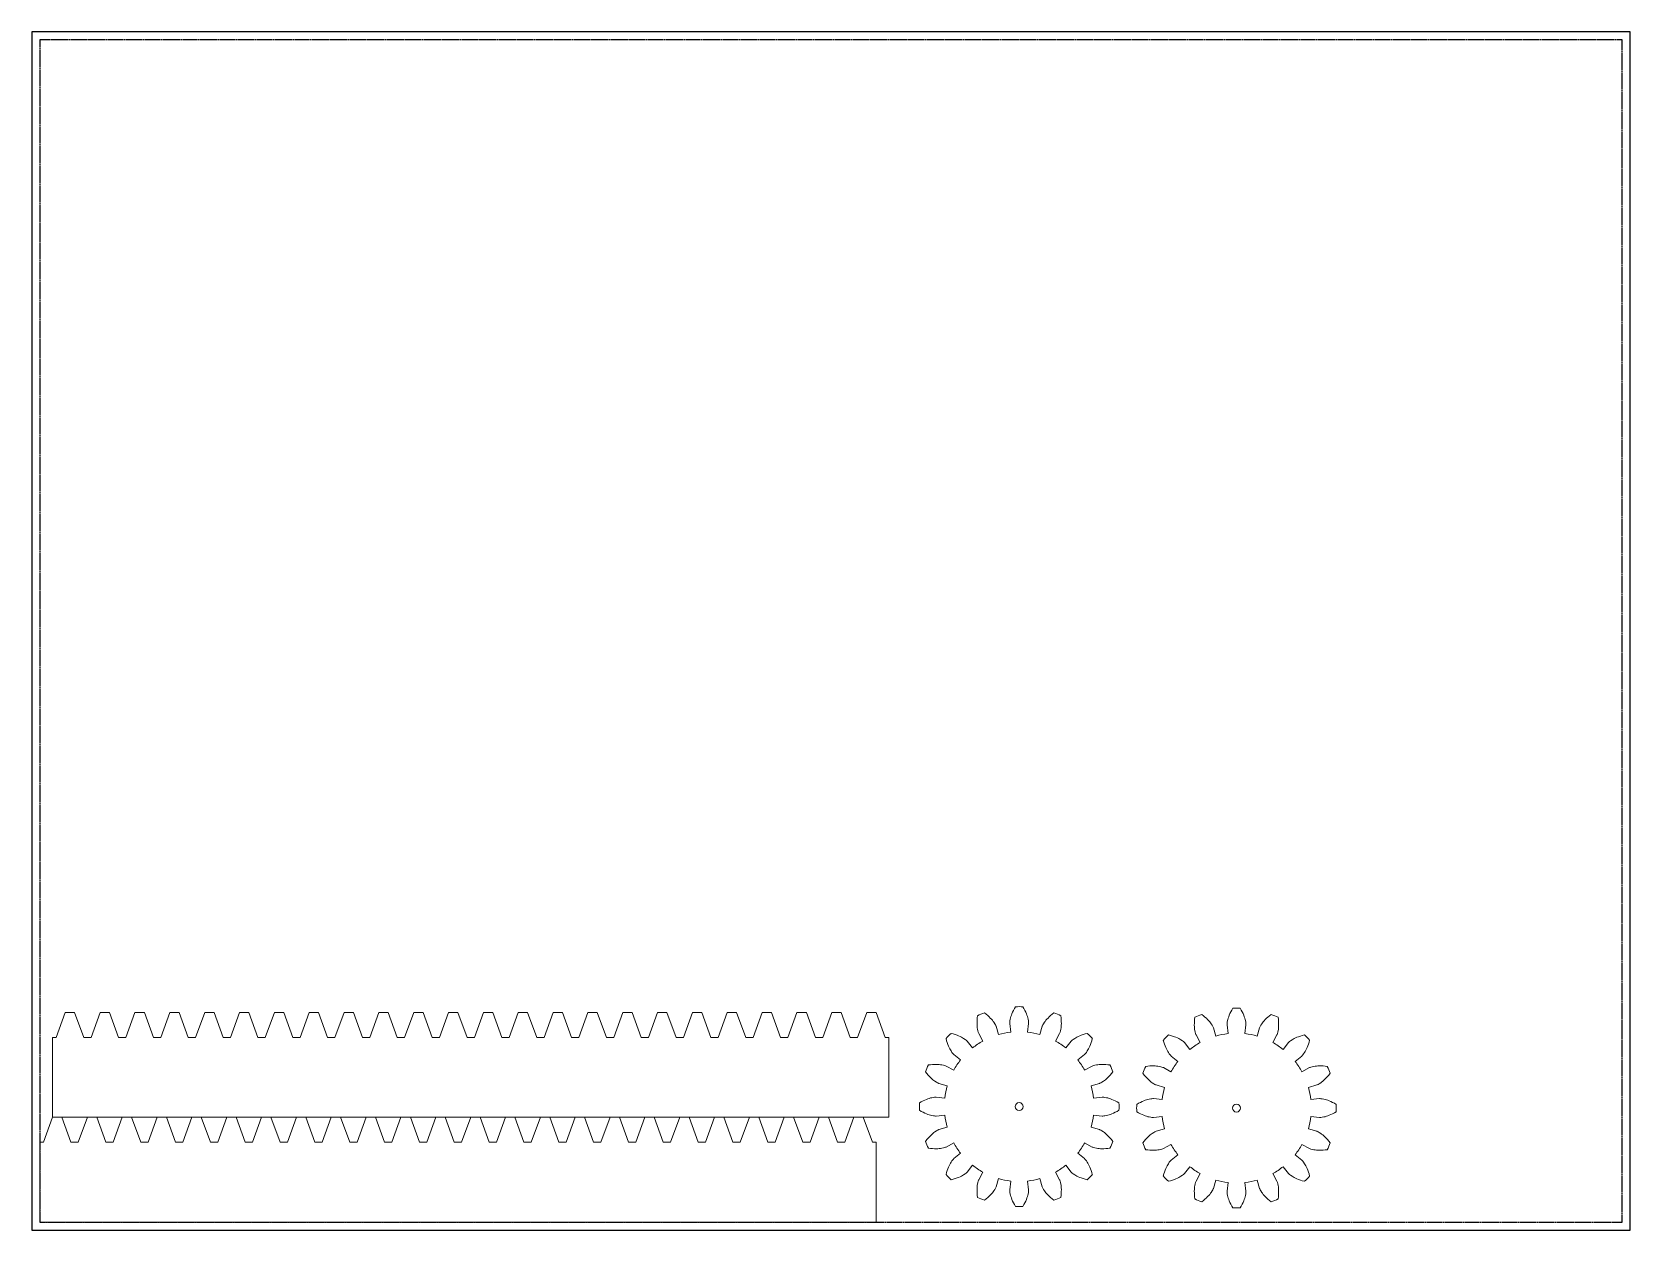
# Model space of a CAD drawing. Header units: millimetres. Extents: x 0 to 610, y 0 to 457.
import ezdxf

# ---------------------------------------------------------------- set-up
doc = ezdxf.new("R2010")
doc.units = ezdxf.units.MM
doc.header["$LTSCALE"] = 0.05
doc.linetypes.add('Dotted', pattern=[15, 12, -3])
doc.layers.get('0').update_dxf_attribs({"plot": 0})
doc.layers.add('CUT', color=1, linetype='Continuous', lineweight=0)

msp = doc.modelspace()

# ---------------------------------------------------------------- linework, layer by layer
msp.add_lwpolyline([(0, 0), (610, 0), (610, 457), (0, 457)], close=True)
at = {"linetype": 'Dotted'}
msp.add_lwpolyline([(3, 3), (607, 3), (607, 454), (3, 454)], close=True, dxfattribs=at)
at = {"layer": 'CUT', "color": 1}
for p, q in [((361.37, 74.99), (362.98, 72.08)), ((368.94, 74.55), (368.02, 77.74)), ((373.23, 78.78), (373.6, 75.48)), ((380.05, 75.48), (380.42, 78.78)), ((385.63, 77.74), (384.71, 74.55)), ((390.67, 72.08), (392.28, 74.99)), ((444.33, 74.42), (445.93, 71.51)), ((451.89, 73.98), (450.97, 77.17)), ((456.18, 78.21), (456.55, 74.91)), ((463, 74.91), (463.37, 78.21)), ((468.58, 77.17), (467.66, 73.98)), ((473.62, 71.51), (475.23, 74.42)), ((359.03, 69.44), (356.96, 72.04)), ((396.69, 72.04), (394.62, 69.44)), ((441.98, 68.87), (439.91, 71.47)), ((479.64, 71.47), (477.57, 68.87)), ((351.83, 60.93), (348.92, 62.54)), ((351.87, 66.95), (354.47, 64.88)), ((399.18, 64.88), (401.78, 66.95)), ((404.73, 62.54), (401.82, 60.93)), ((434.78, 60.36), (431.87, 61.96)), ((434.82, 66.38), (437.42, 64.31)), ((482.13, 64.31), (484.73, 66.38)), ((487.68, 61.96), (484.77, 60.36)), ((346.17, 55.89), (349.36, 54.97)), ((404.29, 54.97), (407.48, 55.89)), ((429.12, 55.32), (432.31, 54.4)), ((487.24, 54.4), (490.43, 55.32)), ((348.43, 50.31), (345.13, 50.68)), ((408.52, 50.68), (405.22, 50.31)), ((431.38, 49.74), (428.08, 50.11)), ((491.47, 50.11), (488.17, 49.74)), ((345.13, 43.49), (348.43, 43.86)), ((405.22, 43.86), (408.52, 43.49)), ((428.08, 42.92), (431.38, 43.29)), ((488.17, 43.29), (491.47, 42.92)), ((349.36, 39.2), (346.17, 38.28)), ((407.48, 38.28), (404.29, 39.2)), ((432.31, 38.62), (429.12, 37.71)), ((490.43, 37.71), (487.24, 38.62)), ((348.92, 31.63), (351.83, 33.24)), ((401.82, 33.24), (404.73, 31.63)), ((431.87, 31.06), (434.78, 32.67)), ((484.77, 32.67), (487.68, 31.06)), ((354.47, 29.29), (351.87, 27.22)), ((356.96, 22.13), (359.03, 24.73)), ((394.62, 24.73), (396.69, 22.13)), ((401.78, 27.22), (399.18, 29.29)), ((437.42, 28.71), (434.82, 26.65)), ((484.73, 26.65), (482.13, 28.71)), ((362.98, 22.09), (361.37, 19.18)), ((368.02, 16.43), (368.94, 19.62)), ((373.6, 18.69), (373.23, 15.39)), ((380.42, 15.39), (380.05, 18.69)), ((384.71, 19.62), (385.63, 16.43)), ((392.28, 19.18), (390.67, 22.09)), ((439.91, 21.56), (441.98, 24.16)), ((445.93, 21.51), (444.33, 18.61)), ((450.97, 15.86), (451.89, 19.05)), ((467.66, 19.05), (468.58, 15.86)), ((475.23, 18.61), (473.62, 21.51)), ((477.57, 24.16), (479.64, 21.56)), ((456.55, 18.12), (456.18, 14.82)), ((463.37, 14.82), (463, 18.12))]:
    msp.add_line(p, q, dxfattribs=at)
for points in [[(327.05, 73.48), (325.65, 73.48), (322.19, 83), (318.62, 83), (315.15, 73.48), (312.35, 73.48), (308.89, 83), (305.32, 83), (301.85, 73.48), (299.05, 73.48), (295.59, 83), (292.02, 83), (288.55, 73.48), (285.75, 73.48), (282.29, 83), (278.72, 83), (275.25, 73.48), (272.45, 73.48), (268.99, 83), (265.42, 83), (261.95, 73.48), (259.16, 73.48), (255.69, 83), (252.12, 83), (248.65, 73.48), (245.86, 73.48), (242.39, 83), (238.82, 83), (235.35, 73.48), (232.56, 73.48), (229.09, 83), (225.52, 83), (222.06, 73.48), (219.26, 73.48), (215.79, 83), (212.22, 83), (208.76, 73.48), (205.96, 73.48), (202.49, 83), (198.92, 83), (195.46, 73.48), (192.66, 73.48), (189.19, 83), (185.62, 83), (182.16, 73.48), (179.36, 73.48), (175.89, 83), (172.32, 83), (168.86, 73.48), (166.06, 73.48), (162.59, 83), (159.02, 83), (155.56, 73.48), (152.76, 73.48), (149.29, 83), (145.73, 83), (142.26, 73.48), (139.46, 73.48), (135.99, 83), (132.43, 83), (128.96, 73.48), (126.16, 73.48), (122.69, 83), (119.13, 83), (115.66, 73.48), (112.86, 73.48), (109.4, 83), (105.83, 83), (102.36, 73.48), (99.56, 73.48), (96.1, 83), (92.53, 83), (89.06, 73.48), (86.26, 73.48), (82.8, 83), (79.23, 83), (75.76, 73.48), (72.96, 73.48), (69.5, 83), (65.93, 83), (62.46, 73.48), (59.66, 73.48), (56.2, 83), (52.63, 83), (49.16, 73.48), (46.37, 73.48), (42.9, 83), (39.33, 83), (35.86, 73.48), (33.07, 73.48), (29.6, 83), (26.03, 83), (22.56, 73.48), (19.77, 73.48), (16.3, 83), (12.73, 83), (9.26, 73.48), (7.87, 73.48), (7.87, 43), (327.05, 43)], [(322.19, 33.48), (320.79, 33.48), (317.32, 43), (313.75, 43), (310.29, 33.48), (307.49, 33.48), (304.02, 43), (300.45, 43), (296.99, 33.48), (294.19, 33.48), (290.72, 43), (287.15, 43), (283.69, 33.48), (280.89, 33.48), (277.42, 43), (273.85, 43), (270.39, 33.48), (267.59, 33.48), (264.12, 43), (260.55, 43), (257.09, 33.48), (254.29, 33.48), (250.82, 43), (247.26, 43), (243.79, 33.48), (240.99, 33.48), (237.52, 43), (233.96, 43), (230.49, 33.48), (227.69, 33.48), (224.22, 43), (220.66, 43), (217.19, 33.48), (214.39, 33.48), (210.92, 43), (207.36, 43), (203.89, 33.48), (201.09, 33.48), (197.63, 43), (194.06, 43), (190.59, 33.48), (187.79, 33.48), (184.33, 43), (180.76, 43), (177.29, 33.48), (174.49, 33.48), (171.03, 43), (167.46, 43), (163.99, 33.48), (161.19, 33.48), (157.73, 43), (154.16, 43), (150.69, 33.48), (147.89, 33.48), (144.43, 43), (140.86, 43), (137.39, 33.48), (134.6, 33.48), (131.13, 43), (127.56, 43), (124.09, 33.48), (121.3, 33.48), (117.83, 43), (114.26, 43), (110.79, 33.48), (108, 33.48), (104.53, 43), (100.96, 43), (97.49, 33.48), (94.7, 33.48), (91.23, 43), (87.66, 43), (84.2, 33.48), (81.4, 33.48), (77.93, 43), (74.36, 43), (70.9, 33.48), (68.1, 33.48), (64.63, 43), (61.06, 43), (57.6, 33.48), (54.8, 33.48), (51.33, 43), (47.76, 43), (44.3, 33.48), (41.5, 33.48), (38.03, 43), (34.46, 43), (31, 33.48), (28.2, 33.48), (24.73, 43), (21.17, 43), (17.7, 33.48), (14.9, 33.48), (11.43, 43), (7.87, 43), (4.4, 33.48), (3, 33.48), (3, 3), (322.19, 3)]]:
    msp.add_lwpolyline(points, close=True, dxfattribs=at)
for centre in [(376.83, 47.09), (459.78, 46.51)]:
    msp.add_circle(centre, 1.5, dxfattribs=at)
for centre, radius, start, end in [((376.83, 47.09), 38.11, 110.38338, 114.61662), ((376.83, 47.09), 38.11, 87.88338, 92.11662), ((376.83, 47.09), 38.11, 65.38338, 69.61662), ((459.78, 46.51), 38.11, 110.38338, 114.61662), ((459.78, 46.51), 38.11, 87.88338, 92.11662), ((459.78, 46.51), 38.11, 65.38338, 69.61662), ((376.83, 47.09), 38.11, 132.88338, 137.11662), ((376.83, 47.09), 28.58, 96.47406, 106.02594), ((376.83, 47.09), 28.58, 73.97406, 83.52594), ((376.83, 47.09), 38.11, 42.88338, 47.11662), ((459.78, 46.51), 38.11, 132.88338, 137.11662), ((459.78, 46.51), 28.58, 96.47406, 106.02594), ((459.78, 46.51), 28.58, 73.97406, 83.52594), ((459.78, 46.51), 38.11, 42.88338, 47.11662), ((376.83, 47.09), 28.58, 118.97406, 128.52594), ((376.83, 47.09), 28.58, 51.47406, 61.02594), ((459.78, 46.51), 28.58, 118.97406, 128.52594), ((459.78, 46.51), 28.58, 51.47406, 61.02594), ((376.83, 47.09), 38.11, 155.38338, 159.61662), ((376.83, 47.09), 28.58, 141.47406, 151.02594), ((376.83, 47.09), 28.58, 28.97406, 38.52594), ((376.83, 47.09), 38.11, 20.38338, 24.61662), ((459.78, 46.51), 38.11, 155.38338, 159.61662), ((459.78, 46.51), 28.58, 141.47406, 151.02594), ((459.78, 46.51), 28.58, 28.97406, 38.52594), ((459.78, 46.51), 38.11, 20.38338, 24.61662), ((376.83, 47.09), 28.58, 163.97406, 173.52594), ((376.83, 47.09), 28.58, 6.47406, 16.02594), ((459.78, 46.51), 28.58, 163.97406, 173.52594), ((459.78, 46.51), 28.58, 6.47406, 16.02594), ((376.83, 47.09), 38.11, 177.88338, 182.11662), ((376.83, 47.09), 28.58, 186.47406, 196.02594), ((376.83, 47.09), 28.58, 343.97406, 353.52594), ((376.83, 47.09), 38.11, 357.88338, 2.11662), ((459.78, 46.51), 38.11, 177.88338, 182.11662), ((459.78, 46.51), 28.58, 186.47406, 196.02594), ((459.78, 46.51), 28.58, 343.97406, 353.52594), ((459.78, 46.51), 38.11, 357.88338, 2.11662), ((376.83, 47.09), 38.11, 200.38338, 204.61662), ((376.83, 47.09), 28.58, 208.97406, 218.52594), ((376.83, 47.09), 28.58, 321.47406, 331.02594), ((376.83, 47.09), 38.11, 335.38338, 339.61662), ((459.78, 46.51), 38.11, 200.38338, 204.61662), ((459.78, 46.51), 28.58, 208.97406, 218.52594), ((459.78, 46.51), 28.58, 321.47406, 331.02594), ((459.78, 46.51), 38.11, 335.38338, 339.61662), ((376.83, 47.09), 28.58, 231.47406, 241.02594), ((376.83, 47.09), 28.58, 298.97406, 308.52594), ((376.83, 47.09), 38.11, 222.88338, 227.11662), ((376.83, 47.09), 28.58, 253.97406, 263.52594), ((376.83, 47.09), 28.58, 276.47406, 286.02594), ((376.83, 47.09), 38.11, 312.88338, 317.11662), ((459.78, 46.51), 38.11, 222.88338, 227.11662), ((459.78, 46.51), 28.58, 231.47406, 241.02594), ((459.78, 46.51), 28.58, 253.97406, 263.52594), ((459.78, 46.51), 28.58, 276.47406, 286.02594), ((459.78, 46.51), 28.58, 298.97406, 308.52594), ((459.78, 46.51), 38.11, 312.88338, 317.11662), ((376.83, 47.09), 38.11, 245.38338, 249.61662), ((376.83, 47.09), 38.11, 290.38338, 294.61662), ((376.83, 47.09), 38.11, 267.88338, 272.11662), ((459.78, 46.51), 38.11, 245.38338, 249.61662), ((459.78, 46.51), 38.11, 267.88338, 272.11662), ((459.78, 46.51), 38.11, 290.38338, 294.61662)]:
    msp.add_arc(centre, radius, start, end, dxfattribs=at)
for points in [[(360.95, 81.73), (360.61, 79.46), (360.72, 77.76), (360.91, 76.63)], [(367.19, 79.23), (366.53, 80.17), (365.4, 81.44), (363.55, 82.8)], [(373.43, 80.47), (373.22, 79.53), (373.22, 78.96), (373.23, 78.78)], [(375.42, 85.16), (374.23, 83.2), (373.68, 81.59), (373.43, 80.47)], [(380.22, 80.47), (379.97, 81.59), (379.42, 83.2), (378.23, 85.16)], [(380.42, 78.78), (380.43, 78.96), (380.43, 79.53), (380.22, 80.47)], [(390.1, 82.8), (388.25, 81.44), (387.13, 80.17), (386.46, 79.23)], [(392.74, 76.63), (392.94, 77.76), (393.04, 79.46), (392.7, 81.73)], [(443.9, 81.15), (443.56, 78.89), (443.67, 77.19), (443.86, 76.05)], [(450.14, 78.66), (449.48, 79.6), (448.35, 80.87), (446.5, 82.23)], [(456.38, 79.9), (456.17, 78.95), (456.17, 78.39), (456.18, 78.21)], [(458.37, 84.59), (457.18, 82.63), (456.63, 81.02), (456.38, 79.9)], [(463.17, 79.9), (462.92, 81.02), (462.37, 82.63), (461.18, 84.59)], [(463.37, 78.21), (463.38, 78.39), (463.38, 78.95), (463.17, 79.9)], [(473.05, 82.23), (471.2, 80.87), (470.08, 79.6), (469.41, 78.66)], [(475.69, 76.05), (475.89, 77.19), (475.99, 78.89), (475.65, 81.15)], [(355.62, 73.09), (354.65, 73.71), (353.12, 74.46), (350.89, 75.01)], [(360.91, 76.63), (361.08, 75.68), (361.3, 75.16), (361.37, 74.99)], [(368.02, 77.74), (367.96, 77.92), (367.74, 78.44), (367.19, 79.23)], [(386.46, 79.23), (385.91, 78.44), (385.69, 77.92), (385.63, 77.74)], [(392.28, 74.99), (392.36, 75.16), (392.57, 75.68), (392.74, 76.63)], [(402.76, 75.01), (400.53, 74.46), (399, 73.71), (398.03, 73.09)], [(438.57, 72.52), (437.6, 73.14), (436.07, 73.88), (433.85, 74.43)], [(443.86, 76.05), (444.03, 75.11), (444.25, 74.59), (444.33, 74.42)], [(450.97, 77.17), (450.91, 77.35), (450.69, 77.87), (450.14, 78.66)], [(469.41, 78.66), (468.86, 77.87), (468.65, 77.35), (468.58, 77.17)], [(475.23, 74.42), (475.31, 74.59), (475.52, 75.11), (475.69, 76.05)], [(485.71, 74.43), (483.48, 73.88), (481.95, 73.14), (480.98, 72.52)], [(348.9, 73.02), (349.45, 70.79), (350.2, 69.26), (350.82, 68.29)], [(350.82, 68.29), (351.34, 67.47), (351.73, 67.08), (351.87, 66.95)], [(356.96, 72.04), (356.83, 72.18), (356.44, 72.58), (355.62, 73.09)], [(398.03, 73.09), (397.22, 72.58), (396.82, 72.18), (396.69, 72.04)], [(401.78, 66.95), (401.92, 67.08), (402.32, 67.47), (402.83, 68.29)], [(402.83, 68.29), (403.45, 69.26), (404.2, 70.79), (404.75, 73.02)], [(431.85, 72.44), (432.4, 70.22), (433.15, 68.69), (433.77, 67.72)], [(433.77, 67.72), (434.29, 66.9), (434.68, 66.51), (434.82, 66.38)], [(439.91, 71.47), (439.78, 71.6), (439.39, 72), (438.57, 72.52)], [(480.98, 72.52), (480.17, 72), (479.77, 71.6), (479.64, 71.47)], [(484.73, 66.38), (484.87, 66.51), (485.27, 66.9), (485.78, 67.72)], [(485.78, 67.72), (486.4, 68.69), (487.15, 70.22), (487.7, 72.44)], [(347.28, 63), (346.15, 63.19), (344.45, 63.3), (342.18, 62.96)], [(348.92, 62.54), (348.75, 62.62), (348.23, 62.83), (347.28, 63)], [(406.37, 63), (405.42, 62.83), (404.9, 62.62), (404.73, 62.54)], [(411.47, 62.96), (409.2, 63.3), (407.5, 63.19), (406.37, 63)], [(430.23, 62.43), (429.1, 62.62), (427.4, 62.73), (425.13, 62.39)], [(431.87, 61.96), (431.7, 62.04), (431.18, 62.26), (430.23, 62.43)], [(489.32, 62.43), (488.37, 62.26), (487.85, 62.04), (487.68, 61.96)], [(494.42, 62.39), (492.15, 62.73), (490.45, 62.62), (489.32, 62.43)], [(341.11, 60.36), (342.47, 58.51), (343.74, 57.39), (344.68, 56.72)], [(344.68, 56.72), (345.47, 56.17), (345.99, 55.95), (346.17, 55.89)], [(407.48, 55.89), (407.66, 55.95), (408.18, 56.17), (408.97, 56.72)], [(408.97, 56.72), (409.91, 57.39), (411.18, 58.51), (412.54, 60.36)], [(424.06, 59.79), (425.42, 57.94), (426.69, 56.81), (427.63, 56.15)], [(427.63, 56.15), (428.42, 55.6), (428.94, 55.38), (429.12, 55.32)], [(490.43, 55.32), (490.61, 55.38), (491.13, 55.6), (491.92, 56.15)], [(491.92, 56.15), (492.86, 56.81), (494.14, 57.94), (495.5, 59.79)], [(343.44, 50.48), (342.32, 50.23), (340.71, 49.68), (338.75, 48.49)], [(345.13, 50.68), (344.95, 50.69), (344.38, 50.69), (343.44, 50.48)], [(410.21, 50.48), (409.27, 50.69), (408.7, 50.69), (408.52, 50.68)], [(414.9, 48.49), (412.94, 49.68), (411.33, 50.23), (410.21, 50.48)], [(426.39, 49.91), (425.27, 49.66), (423.66, 49.11), (421.7, 47.92)], [(428.08, 50.11), (427.9, 50.12), (427.33, 50.12), (426.39, 49.91)], [(493.16, 49.91), (492.22, 50.12), (491.66, 50.12), (491.47, 50.11)], [(497.86, 47.92), (495.89, 49.11), (494.28, 49.66), (493.16, 49.91)], [(338.75, 45.68), (340.71, 44.49), (342.32, 43.94), (343.44, 43.69)], [(343.44, 43.69), (344.38, 43.48), (344.95, 43.48), (345.13, 43.49)], [(408.52, 43.49), (408.7, 43.48), (409.27, 43.48), (410.21, 43.69)], [(410.21, 43.69), (411.33, 43.94), (412.94, 44.49), (414.9, 45.68)], [(421.7, 45.11), (423.66, 43.92), (425.27, 43.37), (426.39, 43.12)], [(426.39, 43.12), (427.33, 42.91), (427.9, 42.91), (428.08, 42.92)], [(491.47, 42.92), (491.66, 42.91), (492.22, 42.91), (493.16, 43.12)], [(493.16, 43.12), (494.28, 43.37), (495.89, 43.92), (497.86, 45.11)], [(344.68, 37.45), (343.74, 36.78), (342.47, 35.66), (341.11, 33.81)], [(346.17, 38.28), (345.99, 38.22), (345.47, 38), (344.68, 37.45)], [(408.97, 37.45), (408.18, 38), (407.66, 38.22), (407.48, 38.28)], [(412.54, 33.81), (411.18, 35.66), (409.91, 36.78), (408.97, 37.45)], [(427.63, 36.88), (426.69, 36.21), (425.42, 35.09), (424.06, 33.24)], [(429.12, 37.71), (428.94, 37.64), (428.42, 37.43), (427.63, 36.88)], [(491.92, 36.88), (491.13, 37.43), (490.61, 37.64), (490.43, 37.71)], [(495.5, 33.24), (494.14, 35.09), (492.86, 36.21), (491.92, 36.88)], [(342.18, 31.21), (344.45, 30.87), (346.15, 30.98), (347.28, 31.17)], [(347.28, 31.17), (348.23, 31.34), (348.75, 31.55), (348.92, 31.63)], [(404.73, 31.63), (404.9, 31.55), (405.42, 31.34), (406.37, 31.17)], [(406.37, 31.17), (407.5, 30.98), (409.2, 30.87), (411.47, 31.21)], [(425.13, 30.64), (427.4, 30.3), (429.1, 30.4), (430.23, 30.6)], [(430.23, 30.6), (431.18, 30.77), (431.7, 30.98), (431.87, 31.06)], [(487.68, 31.06), (487.85, 30.98), (488.37, 30.77), (489.32, 30.6)], [(489.32, 30.6), (490.45, 30.4), (492.15, 30.3), (494.42, 30.64)], [(350.82, 25.88), (350.2, 24.91), (349.45, 23.38), (348.9, 21.15)], [(351.87, 27.22), (351.73, 27.09), (351.34, 26.7), (350.82, 25.88)], [(402.83, 25.88), (402.32, 26.7), (401.92, 27.09), (401.78, 27.22)], [(404.75, 21.15), (404.2, 23.38), (403.45, 24.91), (402.83, 25.88)], [(433.77, 25.31), (433.15, 24.34), (432.4, 22.81), (431.85, 20.58)], [(434.82, 26.65), (434.68, 26.52), (434.29, 26.12), (433.77, 25.31)], [(485.78, 25.31), (485.27, 26.12), (484.87, 26.52), (484.73, 26.65)], [(487.7, 20.58), (487.15, 22.81), (486.4, 24.34), (485.78, 25.31)], [(350.89, 19.16), (353.12, 19.71), (354.65, 20.46), (355.62, 21.08)], [(355.62, 21.08), (356.44, 21.6), (356.83, 21.99), (356.96, 22.13)], [(361.37, 19.18), (361.3, 19.01), (361.08, 18.49), (360.91, 17.54)], [(392.74, 17.54), (392.57, 18.49), (392.36, 19.01), (392.28, 19.18)], [(396.69, 22.13), (396.82, 21.99), (397.22, 21.6), (398.03, 21.08)], [(398.03, 21.08), (399, 20.46), (400.53, 19.71), (402.76, 19.16)], [(433.85, 18.59), (436.07, 19.14), (437.6, 19.89), (438.57, 20.51)], [(438.57, 20.51), (439.39, 21.02), (439.78, 21.42), (439.91, 21.56)], [(444.33, 18.61), (444.25, 18.44), (444.03, 17.92), (443.86, 16.97)], [(475.69, 16.97), (475.52, 17.92), (475.31, 18.44), (475.23, 18.61)], [(479.64, 21.56), (479.77, 21.42), (480.17, 21.02), (480.98, 20.51)], [(480.98, 20.51), (481.95, 19.89), (483.48, 19.14), (485.71, 18.59)], [(360.91, 17.54), (360.72, 16.41), (360.61, 14.71), (360.95, 12.44)], [(363.55, 11.37), (365.4, 12.73), (366.53, 14), (367.19, 14.94)], [(367.19, 14.94), (367.74, 15.73), (367.96, 16.25), (368.02, 16.43)], [(373.23, 15.39), (373.22, 15.21), (373.22, 14.64), (373.43, 13.7)], [(373.43, 13.7), (373.68, 12.58), (374.23, 10.97), (375.42, 9.01)], [(378.23, 9.01), (379.42, 10.97), (379.97, 12.58), (380.22, 13.7)], [(380.22, 13.7), (380.43, 14.64), (380.43, 15.21), (380.42, 15.39)], [(385.63, 16.43), (385.69, 16.25), (385.91, 15.73), (386.46, 14.94)], [(386.46, 14.94), (387.13, 14), (388.25, 12.73), (390.1, 11.37)], [(392.7, 12.44), (393.04, 14.71), (392.94, 16.41), (392.74, 17.54)], [(443.86, 16.97), (443.67, 15.84), (443.56, 14.14), (443.9, 11.87)], [(446.5, 10.79), (448.35, 12.15), (449.48, 13.43), (450.14, 14.37)], [(450.14, 14.37), (450.69, 15.16), (450.91, 15.68), (450.97, 15.86)], [(456.18, 14.82), (456.17, 14.63), (456.17, 14.07), (456.38, 13.13)], [(456.38, 13.13), (456.63, 12.01), (457.18, 10.4), (458.37, 8.43)], [(461.18, 8.43), (462.37, 10.4), (462.92, 12.01), (463.17, 13.13)], [(463.17, 13.13), (463.38, 14.07), (463.38, 14.63), (463.37, 14.82)], [(468.58, 15.86), (468.65, 15.68), (468.86, 15.16), (469.41, 14.37)], [(469.41, 14.37), (470.08, 13.43), (471.2, 12.15), (473.05, 10.79)], [(475.65, 11.87), (475.99, 14.14), (475.89, 15.84), (475.69, 16.97)]]:
    msp.add_open_spline(points, degree=3, dxfattribs=at)

doc.saveas('drawing.dxf')
